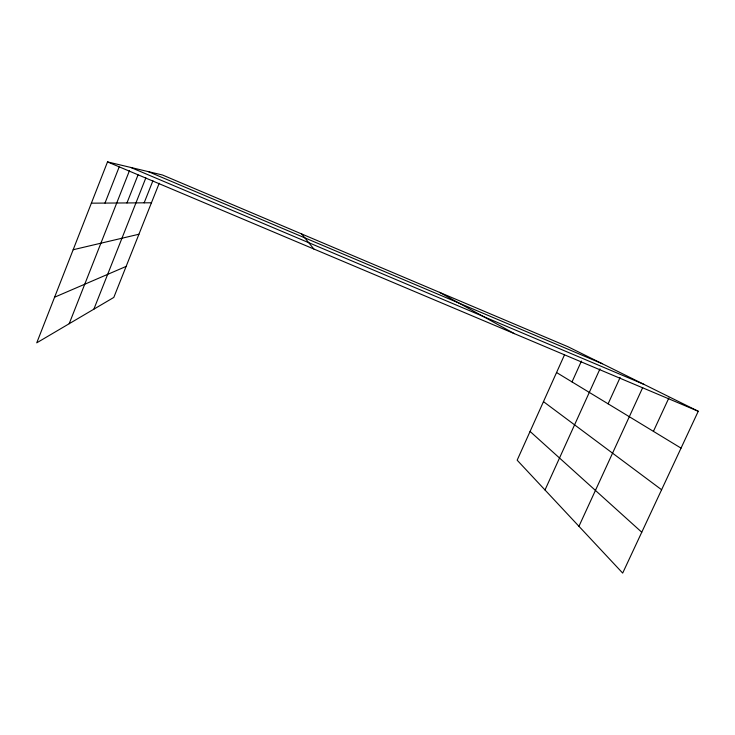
<?xml version="1.0" encoding="UTF-8"?>
<svg xmlns="http://www.w3.org/2000/svg" width="735" height="735" viewBox="0 0 735 735"><rect width="100%" height="100%" fill="white"/><g stroke="black" fill="none" stroke-linecap="round" stroke-linejoin="round"><path stroke-width="1.1" d="M564.416 355.033L517.155 460.193L622.683 573.089L698.25 411.269L568.118 346.801L162.481 175.003L107.512 161.911L36.75 342.832L113.806 297.427L159.21 183.236M104.986 203.09L119.153 167.01M69.182 323.722L129.498 170.584M126.962 202.943L138.042 174.875M93.869 309.169L145.852 177.888M144.152 202.832L152.908 180.773M572.023 381.915L581.449 361.06M545.003 489.979L599.99 368.86M608.111 403.827L620.12 377.524M578.941 526.297L642.702 387.584M653.415 431.353L668.878 397.966M54.592 297.206L126.144 266.41M73.169 249.735L138.933 234.235M91.379 203.172L151.438 202.786M148.323 171.632L602.314 363.742M130.738 167.442L644.136 384.46M107.512 161.911L698.25 411.269M439.475 292.319L514.381 333.653M556.56 372.526L681.042 448.129M543.468 401.641L661.601 489.749M530.073 431.445L641.765 532.232M301.662 233.95L313.863 249.018"/></g></svg>
